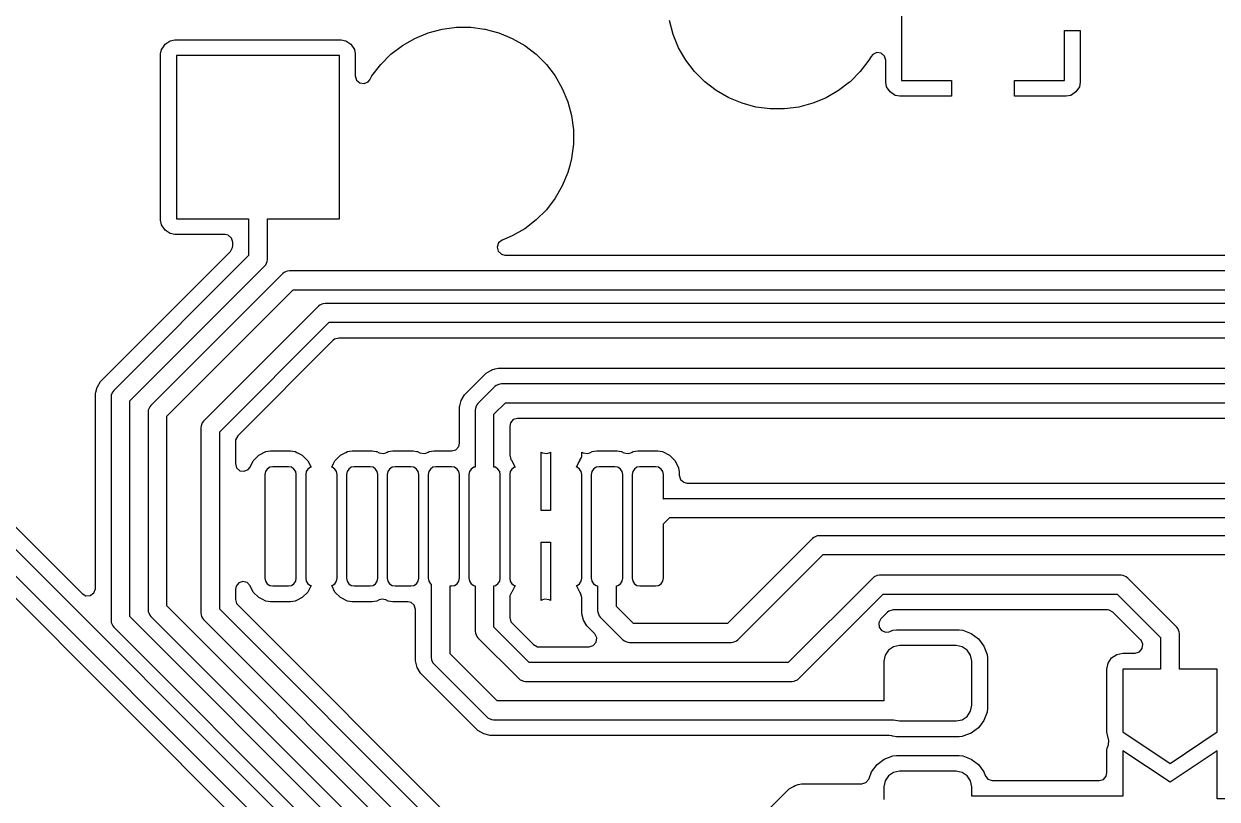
# Model space of a CAD drawing. Extents: x -256.6 to -159.5, y -136.5 to -69.4.
# Drawn here: x -218.55 to -199.54, y -94.5 to -82.15 of the extents above; entities that cross this region are included whole.
import ezdxf

# ---------------------------------------------------------------- set-up
doc = ezdxf.new("R2010")
doc.units = 0
doc.layers.add('BLACK', color=7, linetype='CONTINUOUS')

msp = doc.modelspace()

# ---------------------------------------------------------------- linework, layer by layer
at = {"layer": 'BLACK', "linetype": 'CONTINUOUS'}
for p, q in [((-204.57, -80.45), (-204.57, -83.05)), ((-208.206158, -82.313887), (-208.265548, -82.092238)), ((-212.320876, -82.37665), (-212.108887, -82.288842)), ((-212.108887, -82.288842), (-211.887238, -82.229452)), ((-211.887238, -82.229452), (-211.849215, -82.224446)), ((-211.849215, -82.224446), (-211.659741, -82.1995)), ((-211.659741, -82.1995), (-211.659734, -82.1995)), ((-211.659734, -82.1995), (-211.430266, -82.1995)), ((-211.430266, -82.1995), (-211.430258, -82.1995)), ((-211.430258, -82.1995), (-211.213715, -82.228009)), ((-211.213715, -82.228009), (-211.202762, -82.229452)), ((-211.202762, -82.229452), (-211.126075, -82.25)), ((-211.126075, -82.25), (-210.981112, -82.288842)), ((-210.981112, -82.288842), (-210.769123, -82.37665)), ((-201.97, -83.05), (-201.97, -82.25)), ((-201.97, -82.25), (-201.72, -82.25)), ((-201.72, -82.25), (-201.72, -83.074628)), ((-216.338337, -82.525876), (-216.300601, -82.469399)), ((-216.300601, -82.469399), (-216.21774, -82.414034)), ((-216.21774, -82.414034), (-216.217739, -82.414033)), ((-216.217739, -82.414033), (-216.217735, -82.414032)), ((-216.217735, -82.414032), (-216.144677, -82.3995)), ((-216.144677, -82.3995), (-216.144674, -82.3995)), ((-216.144674, -82.3995), (-213.495326, -82.3995)), ((-213.495326, -82.3995), (-213.495323, -82.3995)), ((-213.495323, -82.3995), (-213.422264, -82.414032)), ((-213.422264, -82.414032), (-213.42226, -82.414033)), ((-213.42226, -82.414033), (-213.339399, -82.469399)), ((-213.339399, -82.469399), (-213.284033, -82.55226)), ((-212.701661, -82.631081), (-212.519617, -82.491392)), ((-212.519617, -82.491392), (-212.32089, -82.376657)), ((-212.32089, -82.376657), (-212.320876, -82.37665)), ((-210.769123, -82.37665), (-210.769109, -82.376657)), ((-210.769109, -82.376657), (-210.570382, -82.491392)), ((-210.570382, -82.491392), (-210.388338, -82.631081)), ((-208.118344, -82.525888), (-208.206158, -82.313887)), ((-216.3705, -82.625323), (-216.370499, -82.625321)), ((-216.3705, -82.625326), (-216.3705, -82.625323)), ((-216.3705, -85.274674), (-216.3705, -82.625326)), ((-216.370499, -82.625321), (-216.355967, -82.552264)), ((-216.355967, -82.552264), (-216.355966, -82.55226)), ((-216.355966, -82.55226), (-216.338337, -82.525876)), ((-213.52, -82.65), (-216.12, -82.65)), ((-216.12, -82.65), (-216.12, -85.25)), ((-213.52, -85.25), (-213.52, -82.65)), ((-213.284033, -82.55226), (-213.284032, -82.552264)), ((-213.284032, -82.552264), (-213.2695, -82.625321)), ((-213.2695, -82.625321), (-213.2695, -82.973148)), ((-212.863911, -82.79333), (-212.70167, -82.631089)), ((-212.70167, -82.631089), (-212.701661, -82.631081)), ((-210.388338, -82.631081), (-210.226081, -82.793338)), ((-208.003611, -82.724612), (-208.118344, -82.525888)), ((-205.051387, -82.663986), (-205.08639, -82.724614)), ((-205.025203, -82.632272), (-205.051387, -82.663986)), ((-204.961647, -82.603247), (-205.025203, -82.632272)), ((-204.892489, -82.613191), (-204.961647, -82.603247)), ((-204.839685, -82.658946), (-204.892489, -82.613191)), ((-204.82, -82.725985), (-204.839685, -82.658946)), ((-213.003607, -82.975382), (-212.863918, -82.793338)), ((-212.863918, -82.793338), (-212.863911, -82.79333)), ((-210.226081, -82.793338), (-210.086392, -82.975382)), ((-207.863919, -82.906661), (-208.003611, -82.724612)), ((-205.08639, -82.724614), (-205.226081, -82.906661)), ((-204.82, -83.074626), (-204.82, -82.725985)), ((-225.934084, -82.909522), (-217.622181, -91.221426)), ((-213.2695, -82.973148), (-213.249815, -83.040187)), ((-213.249815, -83.040187), (-213.197011, -83.085942)), ((-213.127853, -83.095886), (-213.064297, -83.066861)), ((-213.064297, -83.066861), (-213.038113, -83.035148)), ((-213.038113, -83.035148), (-213.003611, -82.975388)), ((-213.003611, -82.975388), (-213.003608, -82.975385)), ((-213.003608, -82.975385), (-213.003607, -82.975382)), ((-210.086392, -82.975382), (-209.971657, -83.174109)), ((-207.863914, -82.906665), (-207.863919, -82.906661)), ((-207.863911, -82.90667), (-207.863914, -82.906665)), ((-207.70167, -83.068911), (-207.863911, -82.90667)), ((-207.701665, -83.068914), (-207.70167, -83.068911)), ((-207.701661, -83.068919), (-207.701665, -83.068914)), ((-207.519612, -83.208611), (-207.701661, -83.068919)), ((-205.388339, -83.068919), (-205.395779, -83.074628)), ((-205.388338, -83.068918), (-205.388339, -83.068919)), ((-205.38833, -83.068911), (-205.388338, -83.068918)), ((-205.226089, -82.90667), (-205.38833, -83.068911)), ((-205.226081, -82.906661), (-205.226089, -82.90667)), ((-204.57, -83.05), (-203.77, -83.05)), ((-203.77, -83.05), (-203.77, -83.3)), ((-202.77, -83.3), (-202.77, -83.05)), ((-202.77, -83.05), (-201.97, -83.05)), ((-213.703934, -95.493934), (-226.073934, -83.123934)), ((-213.197011, -83.085942), (-213.127853, -83.095886)), ((-209.971657, -83.174109), (-209.97165, -83.174123)), ((-209.97165, -83.174123), (-209.883842, -83.386112)), ((-207.320888, -83.323344), (-207.519612, -83.208611)), ((-205.570388, -83.208611), (-205.769112, -83.323344)), ((-205.570385, -83.208608), (-205.570388, -83.208611)), ((-205.570382, -83.208607), (-205.570385, -83.208608)), ((-205.395779, -83.074628), (-205.570382, -83.208607)), ((-204.819999, -83.074628), (-204.82, -83.074626)), ((-204.805496, -83.14754), (-204.819999, -83.074628)), ((-204.805494, -83.147544), (-204.805496, -83.14754)), ((-204.750239, -83.230239), (-204.805494, -83.147544)), ((-204.667544, -83.285494), (-204.750239, -83.230239)), ((-201.78976, -83.230239), (-201.872455, -83.285494)), ((-201.734505, -83.147544), (-201.78976, -83.230239)), ((-201.734503, -83.14754), (-201.734505, -83.147544)), ((-201.72, -83.074628), (-201.734503, -83.14754)), ((-226.242132, -83.38), (-213.96, -95.662132)), ((-209.883842, -83.386112), (-209.824453, -83.607759)), ((-207.108887, -83.411158), (-207.320888, -83.323344)), ((-206.887238, -83.470548), (-207.108887, -83.411158)), ((-205.981113, -83.411158), (-206.202762, -83.470548)), ((-205.86048, -83.36119), (-205.981113, -83.411158)), ((-205.769123, -83.323349), (-205.86048, -83.36119)), ((-205.769117, -83.323346), (-205.769123, -83.323349)), ((-205.769112, -83.323344), (-205.769117, -83.323346)), ((-204.66754, -83.285496), (-204.667544, -83.285494)), ((-204.594628, -83.299999), (-204.66754, -83.285496)), ((-204.594626, -83.3), (-204.594628, -83.299999)), ((-203.77, -83.3), (-204.594626, -83.3)), ((-201.945374, -83.3), (-202.77, -83.3)), ((-201.945371, -83.299999), (-201.945374, -83.3)), ((-201.872459, -83.285496), (-201.945371, -83.299999)), ((-201.872455, -83.285494), (-201.872459, -83.285496)), ((-209.824453, -83.607759), (-209.824451, -83.60777)), ((-209.824451, -83.60777), (-209.7945, -83.835258)), ((-206.659734, -83.5005), (-206.887238, -83.470548)), ((-206.659727, -83.5005), (-206.659734, -83.5005)), ((-206.430273, -83.5005), (-206.659727, -83.5005)), ((-206.430266, -83.5005), (-206.430273, -83.5005)), ((-206.202762, -83.470548), (-206.430266, -83.5005)), ((-209.7945, -83.835258), (-209.7945, -84.064741)), ((-209.813505, -84.209087), (-209.824452, -84.292238)), ((-209.7945, -84.064741), (-209.813505, -84.209087)), ((-209.853936, -84.402274), (-209.883842, -84.513887)), ((-209.824452, -84.292238), (-209.853936, -84.402274)), ((-209.883842, -84.513887), (-209.97165, -84.725876)), ((-209.971657, -84.72589), (-210.086392, -84.924617)), ((-209.97165, -84.725876), (-209.971657, -84.72589)), ((-210.086392, -84.924617), (-210.226081, -85.106661)), ((-210.226089, -85.10667), (-210.38833, -85.268911)), ((-210.226081, -85.106661), (-210.226089, -85.10667)), ((-216.355966, -85.34774), (-216.3705, -85.274674)), ((-216.300601, -85.430601), (-216.355966, -85.34774)), ((-216.12, -85.25), (-214.97, -85.25)), ((-214.97, -85.25), (-214.97, -85.837868)), ((-214.67, -85.9), (-214.67, -85.25)), ((-214.67, -85.25), (-213.52, -85.25)), ((-210.388338, -85.268918), (-210.570382, -85.408607)), ((-210.38833, -85.268911), (-210.388338, -85.268918)), ((-216.21774, -85.485966), (-216.300601, -85.430601)), ((-216.144677, -85.500499), (-216.21774, -85.485966)), ((-216.144676, -85.5005), (-216.144677, -85.500499)), ((-215.3445, -85.5005), (-216.144676, -85.5005)), ((-215.292989, -85.511706), (-215.3445, -85.5005)), ((-215.240185, -85.557461), (-215.292989, -85.511706)), ((-210.769112, -85.523344), (-210.932301, -85.590939)), ((-210.570388, -85.408611), (-210.769112, -85.523344)), ((-210.570385, -85.408608), (-210.570388, -85.408611)), ((-210.570382, -85.408607), (-210.570385, -85.408608)), ((-215.256819, -85.770426), (-215.223334, -85.709103)), ((-215.2205, -85.6245), (-215.240185, -85.557461)), ((-215.223334, -85.709103), (-215.2205, -85.682745)), ((-215.2205, -85.682745), (-215.2205, -85.6245)), ((-210.986704, -85.63478), (-211.008769, -85.701074)), ((-211.008769, -85.701074), (-210.99149, -85.768773)), ((-210.932301, -85.590939), (-210.986704, -85.63478)), ((-217.25591, -87.769518), (-215.256819, -85.770426)), ((-214.97, -85.837868), (-217.116066, -87.983934)), ((-214.672882, -85.929263), (-214.67, -85.9)), ((-210.99149, -85.768773), (-210.940353, -85.816384)), ((-210.940353, -85.816384), (-210.884848, -85.8295)), ((-210.884848, -85.8295), (-196.642255, -85.8295)), ((-216.86, -88.152132), (-214.713934, -86.006066)), ((-214.713934, -86.006066), (-214.695279, -85.983335)), ((-214.695279, -85.983335), (-214.672882, -85.929263)), ((-214.403335, -86.105279), (-214.426066, -86.123934)), ((-214.371661, -86.092159), (-214.403335, -86.105279)), ((-214.349264, -86.082882), (-214.371661, -86.092159)), ((-214.32, -86.08), (-214.349264, -86.082882)), ((-196.487132, -86.08), (-214.32, -86.08)), ((-214.426066, -86.123934), (-216.526066, -88.223934)), ((-216.27, -88.392132), (-214.257868, -86.38)), ((-214.257868, -86.38), (-196.425, -86.38)), ((-213.856066, -86.643934), (-215.686066, -88.473934)), ((-213.833335, -86.625279), (-213.856066, -86.643934)), ((-213.801661, -86.612159), (-213.833335, -86.625279)), ((-213.779264, -86.602882), (-213.801661, -86.612159)), ((-213.75, -86.6), (-213.779264, -86.602882)), ((-178.565, -86.6), (-213.75, -86.6)), ((-215.43, -88.642132), (-213.687868, -86.9)), ((-213.687868, -86.9), (-178.627132, -86.9)), ((-213.620426, -87.186819), (-215.143181, -88.709574)), ((-213.599784, -87.170185), (-213.620426, -87.186819)), ((-213.532745, -87.1505), (-213.599784, -87.170185)), ((-178.782255, -87.1505), (-213.532745, -87.1505)), ((-211.043657, -87.643146), (-210.992727, -87.6295)), ((-210.992727, -87.6295), (-189.862727, -87.6295)), ((-217.33048, -87.844087), (-217.255913, -87.76952)), ((-217.255913, -87.76952), (-217.25591, -87.769518)), ((-211.455911, -87.979518), (-211.185913, -87.70952)), ((-211.185913, -87.70952), (-211.108299, -87.664709)), ((-211.108299, -87.664709), (-211.094589, -87.656793)), ((-211.094589, -87.656793), (-211.043657, -87.643146)), ((-217.404399, -88.014503), (-217.383207, -87.935413)), ((-217.383207, -87.935413), (-217.383206, -87.935412)), ((-217.383206, -87.93541), (-217.382571, -87.934311)), ((-217.383206, -87.935412), (-217.383206, -87.93541)), ((-217.382571, -87.934311), (-217.382569, -87.934309)), ((-217.382569, -87.934309), (-217.37823, -87.926793)), ((-217.37823, -87.926793), (-217.33048, -87.844087)), ((-217.134721, -88.006665), (-217.137968, -88.014505)), ((-217.116066, -87.983934), (-217.134721, -88.006665)), ((-211.53048, -88.054087), (-211.455913, -87.97952)), ((-211.455913, -87.97952), (-211.455911, -87.979518)), ((-211.046066, -87.923934), (-211.316066, -88.193934)), ((-211.023335, -87.905279), (-211.046066, -87.923934)), ((-210.983652, -87.888842), (-211.023335, -87.905279)), ((-210.969264, -87.882882), (-210.983652, -87.888842)), ((-210.94, -87.88), (-210.969264, -87.882882)), ((-189.81, -87.88), (-210.94, -87.88)), ((-217.410501, -88.037274), (-217.404399, -88.014503)), ((-217.410501, -88.152716), (-217.410501, -88.037274)), ((-217.4105, -88.152729), (-217.410501, -88.152716)), ((-217.4105, -91.133745), (-217.4105, -88.152729)), ((-217.157118, -88.060736), (-217.16, -88.09)), ((-217.16, -88.09), (-217.16, -91.65)), ((-217.137968, -88.014505), (-217.157118, -88.060736)), ((-216.86, -91.587868), (-216.86, -88.152132)), ((-211.606162, -88.231081), (-211.583207, -88.145413)), ((-211.583207, -88.145413), (-211.547015, -88.082727)), ((-211.547015, -88.082727), (-211.53048, -88.054087)), ((-211.316066, -88.193934), (-211.334721, -88.216665)), ((-211.06, -88.362132), (-210.877868, -88.18)), ((-210.877868, -88.18), (-189.872132, -88.18)), ((-216.567118, -88.300736), (-216.57, -88.33)), ((-216.57, -88.33), (-216.57, -91.48)), ((-216.553997, -88.269061), (-216.567118, -88.300736)), ((-216.544721, -88.246664), (-216.553997, -88.269061)), ((-216.526066, -88.223934), (-216.544721, -88.246664)), ((-216.27, -91.417868), (-216.27, -88.392132)), ((-211.610501, -88.247274), (-211.606162, -88.231081)), ((-211.610501, -88.362716), (-211.610501, -88.247274)), ((-211.6105, -88.362729), (-211.610501, -88.362716)), ((-211.6105, -88.8255), (-211.6105, -88.362729)), ((-211.357118, -88.270736), (-211.36, -88.3)), ((-211.36, -88.3), (-211.36, -89.204972)), ((-211.343193, -88.237118), (-211.357118, -88.270736)), ((-211.334721, -88.216665), (-211.343193, -88.237118)), ((-211.06, -89.204972), (-211.06, -88.362132)), ((-215.727118, -88.550736), (-215.73, -88.58)), ((-215.73, -88.58), (-215.73, -91.53)), ((-215.70734, -88.502989), (-215.727118, -88.550736)), ((-215.704721, -88.496665), (-215.70734, -88.502989)), ((-215.686066, -88.473934), (-215.704721, -88.496665)), ((-210.798294, -88.502989), (-210.8095, -88.5545)), ((-210.8095, -88.5545), (-210.8095, -89.0181)), ((-210.752539, -88.450185), (-210.798294, -88.502989)), ((-210.6855, -88.4305), (-210.752539, -88.450185)), ((-190.027254, -88.4305), (-210.6855, -88.4305)), ((-215.43, -91.467868), (-215.43, -88.642132)), ((-215.176666, -88.770897), (-215.1795, -88.797255)), ((-215.143181, -88.709574), (-215.176666, -88.770897)), ((-215.1795, -88.797255), (-215.1795, -89.150118)), ((-214.80621, -89.015172), (-214.693628, -88.960135)), ((-214.693628, -88.960135), (-214.693626, -88.960134)), ((-214.693626, -88.960134), (-214.693625, -88.960134)), ((-214.693625, -88.960134), (-214.620636, -88.9495)), ((-214.620636, -88.9495), (-214.299364, -88.9495)), ((-214.299364, -88.9495), (-214.226375, -88.960134)), ((-214.226375, -88.960134), (-214.226373, -88.960134)), ((-214.226373, -88.960134), (-214.226372, -88.960135)), ((-214.226372, -88.960135), (-214.19975, -88.973148)), ((-213.420246, -88.973147), (-213.39363, -88.960136)), ((-213.39363, -88.960136), (-213.393625, -88.960134)), ((-213.393625, -88.960134), (-213.320636, -88.9495)), ((-213.320636, -88.9495), (-212.999364, -88.9495)), ((-212.999364, -88.9495), (-212.936802, -88.958614)), ((-212.936802, -88.958614), (-212.926374, -88.960134)), ((-212.926374, -88.960134), (-212.889458, -88.978181)), ((-212.761135, -88.968694), (-212.743625, -88.960134)), ((-212.743625, -88.960134), (-212.670636, -88.9495)), ((-212.670636, -88.9495), (-212.349364, -88.9495)), ((-212.349364, -88.9495), (-212.286802, -88.958614)), ((-212.286802, -88.958614), (-212.276374, -88.960134)), ((-212.276374, -88.960134), (-212.239458, -88.978181)), ((-212.111135, -88.968694), (-212.093625, -88.960134)), ((-212.093625, -88.960134), (-212.020636, -88.9495)), ((-212.020636, -88.9495), (-211.7345, -88.9495)), ((-211.7345, -88.9495), (-211.667461, -88.929815)), ((-211.667461, -88.929815), (-211.621706, -88.877011)), ((-211.621706, -88.877011), (-211.6105, -88.8255)), ((-209.53111, -88.978458), (-209.49363, -88.960136)), ((-209.49363, -88.960136), (-209.493625, -88.960134)), ((-209.493625, -88.960134), (-209.420636, -88.9495)), ((-209.420636, -88.9495), (-209.099364, -88.9495)), ((-209.099364, -88.9495), (-209.036802, -88.958614)), ((-209.036802, -88.958614), (-209.026374, -88.960134)), ((-209.026374, -88.960134), (-208.989458, -88.978181)), ((-208.861135, -88.968694), (-208.843625, -88.960134)), ((-208.843625, -88.960134), (-208.770636, -88.9495)), ((-208.770636, -88.9495), (-208.449364, -88.9495)), ((-208.449364, -88.9495), (-208.376375, -88.960134)), ((-208.376375, -88.960134), (-208.376373, -88.960134)), ((-208.376373, -88.960134), (-208.376371, -88.960135)), ((-208.376371, -88.960135), (-208.263789, -89.015172)), ((-215.1795, -89.150118), (-215.159815, -89.217157)), ((-214.9441, -89.204579), (-214.894825, -89.103787)), ((-214.894825, -89.103787), (-214.80621, -89.015172)), ((-214.19975, -88.973148), (-214.199741, -88.973154)), ((-214.199741, -88.973154), (-214.113789, -89.015174)), ((-214.113789, -89.015174), (-214.025174, -89.103789)), ((-214.025174, -89.103789), (-214.023772, -89.106656)), ((-214.023772, -89.106656), (-214.023769, -89.106659)), ((-214.023769, -89.106659), (-213.974315, -89.20782)), ((-213.645683, -89.20782), (-213.617475, -89.150118)), ((-213.617475, -89.150118), (-213.59623, -89.106659)), ((-213.59623, -89.106659), (-213.596228, -89.106657)), ((-213.596228, -89.106657), (-213.594826, -89.103789)), ((-213.594826, -89.103789), (-213.506211, -89.015174)), ((-213.506211, -89.015174), (-213.42025, -88.97315)), ((-213.42025, -88.97315), (-213.420246, -88.973147)), ((-212.889458, -88.978181), (-212.820584, -88.989938)), ((-212.820584, -88.989938), (-212.780542, -88.978181)), ((-212.780542, -88.978181), (-212.761135, -88.968694)), ((-212.239458, -88.978181), (-212.170584, -88.989938)), ((-212.170584, -88.989938), (-212.130542, -88.978181)), ((-212.130542, -88.978181), (-212.111135, -88.968694)), ((-210.8095, -89.0181), (-210.789815, -89.085139)), ((-210.789815, -89.085139), (-210.778182, -89.099574)), ((-210.778182, -89.099574), (-210.775172, -89.103789)), ((-210.775172, -89.103789), (-210.724315, -89.20782)), ((-210.31, -89.9), (-210.31, -88.968694)), ((-210.31, -88.968694), (-210.289461, -88.978736)), ((-210.289461, -88.978736), (-210.220588, -88.990496)), ((-210.220588, -88.990496), (-210.180539, -88.978736)), ((-210.180539, -88.978736), (-210.16, -88.968694)), ((-210.16, -88.968694), (-210.16, -89.9)), ((-209.745683, -89.20782), (-209.717475, -89.150118)), ((-209.717475, -89.150118), (-209.694827, -89.103789)), ((-209.694827, -89.103789), (-209.688855, -89.095425)), ((-209.690353, -89.094355), (-209.681615, -89.078353)), ((-209.688855, -89.095425), (-209.690353, -89.094355)), ((-209.681615, -89.078353), (-209.665023, -89.052535)), ((-209.665023, -89.052535), (-209.664131, -89.046334)), ((-209.664131, -89.046334), (-209.662834, -89.043958)), ((-209.662834, -89.043958), (-209.66, -89.0176)), ((-209.66, -89.0176), (-209.66, -88.968694)), ((-209.66, -88.968694), (-209.640028, -88.978458)), ((-209.640028, -88.978458), (-209.571155, -88.990216)), ((-209.571155, -88.990216), (-209.53111, -88.978458)), ((-208.989458, -88.978181), (-208.920584, -88.989938)), ((-208.920584, -88.989938), (-208.880542, -88.978181)), ((-208.880542, -88.978181), (-208.861135, -88.968694)), ((-208.263789, -89.015172), (-208.175172, -89.103789)), ((-208.175172, -89.103789), (-208.120135, -89.216371)), ((-215.159815, -89.217157), (-215.107011, -89.262912)), ((-215.107011, -89.262912), (-215.037853, -89.272856)), ((-215.037853, -89.272856), (-214.974297, -89.243831)), ((-214.974297, -89.243831), (-214.9441, -89.204579)), ((-214.700485, -89.277165), (-214.71, -89.325)), ((-214.71, -89.325), (-214.71, -90.975)), ((-214.673388, -89.236612), (-214.700485, -89.277165)), ((-214.632835, -89.209515), (-214.673388, -89.236612)), ((-214.585, -89.2), (-214.632835, -89.209515)), ((-214.335, -89.2), (-214.585, -89.2)), ((-214.287165, -89.209515), (-214.335, -89.2)), ((-214.246612, -89.236612), (-214.287165, -89.209515)), ((-214.219515, -89.277165), (-214.246612, -89.236612)), ((-214.21, -89.325), (-214.219515, -89.277165)), ((-214.21, -90.975), (-214.21, -89.325)), ((-214.050485, -89.277165), (-214.06, -89.325)), ((-214.06, -89.325), (-214.06, -90.975)), ((-214.023388, -89.236612), (-214.050485, -89.277165)), ((-213.982835, -89.209515), (-214.023388, -89.236612)), ((-213.974315, -89.20782), (-213.982835, -89.209515)), ((-213.637165, -89.209515), (-213.645683, -89.20782)), ((-213.596612, -89.236612), (-213.637165, -89.209515)), ((-213.569515, -89.277165), (-213.596612, -89.236612)), ((-213.56, -89.325), (-213.569515, -89.277165)), ((-213.56, -90.975), (-213.56, -89.325)), ((-213.400485, -89.277165), (-213.41, -89.325)), ((-213.41, -89.325), (-213.41, -90.975)), ((-213.373388, -89.236612), (-213.400485, -89.277165)), ((-213.332835, -89.209515), (-213.373388, -89.236612)), ((-213.285, -89.2), (-213.332835, -89.209515)), ((-213.035, -89.2), (-213.285, -89.2)), ((-212.987165, -89.209515), (-213.035, -89.2)), ((-212.946612, -89.236612), (-212.987165, -89.209515)), ((-212.919515, -89.277165), (-212.946612, -89.236612)), ((-212.91, -89.325), (-212.919515, -89.277165)), ((-212.91, -90.975), (-212.91, -89.325)), ((-212.750485, -89.277165), (-212.76, -89.325)), ((-212.76, -89.325), (-212.76, -90.975)), ((-212.723388, -89.236612), (-212.750485, -89.277165)), ((-212.682835, -89.209515), (-212.723388, -89.236612)), ((-212.635, -89.2), (-212.682835, -89.209515)), ((-212.385, -89.2), (-212.635, -89.2)), ((-212.337165, -89.209515), (-212.385, -89.2)), ((-212.296612, -89.236612), (-212.337165, -89.209515)), ((-212.269515, -89.277165), (-212.296612, -89.236612)), ((-212.26, -89.325), (-212.269515, -89.277165)), ((-212.26, -90.975), (-212.26, -89.325)), ((-212.100485, -89.277165), (-212.11, -89.325)), ((-212.11, -89.325), (-212.11, -90.975)), ((-212.073388, -89.236612), (-212.100485, -89.277165)), ((-212.032835, -89.209515), (-212.073388, -89.236612)), ((-211.985, -89.2), (-212.032835, -89.209515)), ((-211.735, -89.2), (-211.985, -89.2)), ((-211.687165, -89.209515), (-211.735, -89.2)), ((-211.646612, -89.236612), (-211.687165, -89.209515)), ((-211.619515, -89.277165), (-211.646612, -89.236612)), ((-211.61, -89.325), (-211.619515, -89.277165)), ((-211.61, -90.975), (-211.61, -89.325)), ((-211.450485, -89.277165), (-211.46, -89.325)), ((-211.46, -89.325), (-211.46, -90.975)), ((-211.423388, -89.236612), (-211.450485, -89.277165)), ((-211.382835, -89.209515), (-211.423388, -89.236612)), ((-211.36, -89.204972), (-211.382835, -89.209515)), ((-211.037165, -89.209515), (-211.06, -89.204972)), ((-210.996612, -89.236612), (-211.037165, -89.209515)), ((-210.969515, -89.277165), (-210.996612, -89.236612)), ((-210.96, -89.325), (-210.969515, -89.277165)), ((-210.96, -90.975), (-210.96, -89.325)), ((-210.800485, -89.277165), (-210.81, -89.325)), ((-210.81, -89.325), (-210.81, -90.975)), ((-210.773388, -89.236612), (-210.800485, -89.277165)), ((-210.732835, -89.209515), (-210.773388, -89.236612)), ((-210.724315, -89.20782), (-210.732835, -89.209515)), ((-209.737165, -89.209515), (-209.745683, -89.20782)), ((-209.696612, -89.236612), (-209.737165, -89.209515)), ((-209.669515, -89.277165), (-209.696612, -89.236612)), ((-209.66, -89.325), (-209.669515, -89.277165)), ((-209.66, -90.975), (-209.66, -89.325)), ((-209.500485, -89.277165), (-209.51, -89.325)), ((-209.51, -89.325), (-209.51, -90.975)), ((-209.473388, -89.236612), (-209.500485, -89.277165)), ((-209.432835, -89.209515), (-209.473388, -89.236612)), ((-209.385, -89.2), (-209.432835, -89.209515)), ((-209.135, -89.2), (-209.385, -89.2)), ((-209.087165, -89.209515), (-209.135, -89.2)), ((-209.046612, -89.236612), (-209.087165, -89.209515)), ((-209.019515, -89.277165), (-209.046612, -89.236612)), ((-209.01, -89.325), (-209.019515, -89.277165)), ((-209.01, -90.975), (-209.01, -89.325)), ((-208.850485, -89.277165), (-208.86, -89.325)), ((-208.86, -89.325), (-208.86, -90.975)), ((-208.823388, -89.236612), (-208.850485, -89.277165)), ((-208.782835, -89.209515), (-208.823388, -89.236612)), ((-208.735, -89.2), (-208.782835, -89.209515)), ((-208.485, -89.2), (-208.735, -89.2)), ((-208.437165, -89.209515), (-208.485, -89.2)), ((-208.396612, -89.236612), (-208.437165, -89.209515)), ((-208.369515, -89.277165), (-208.396612, -89.236612)), ((-208.36, -89.325), (-208.369515, -89.277165)), ((-208.36, -89.717329), (-208.36, -89.325)), ((-208.120135, -89.216371), (-208.120134, -89.216373)), ((-208.120134, -89.216373), (-208.120134, -89.216375)), ((-208.120134, -89.216375), (-208.1095, -89.289364)), ((-208.1095, -89.289364), (-208.1095, -89.289369)), ((-208.1095, -89.289369), (-208.1095, -89.3355)), ((-208.1095, -89.3355), (-208.089815, -89.402539)), ((-208.089815, -89.402539), (-208.037011, -89.448294)), ((-208.037011, -89.448294), (-207.9855, -89.4595)), ((-207.9855, -89.4595), (-194.137273, -89.4595)), ((-208.349264, -89.712882), (-208.36, -89.717329)), ((-208.32, -89.71), (-208.349264, -89.712882)), ((-194.19, -89.71), (-208.32, -89.71)), ((-210.16, -89.9), (-210.31, -89.9)), ((-208.36, -90.112132), (-208.257868, -90.01)), ((-208.257868, -90.01), (-194.252132, -90.01)), ((-208.36, -90.975), (-208.36, -90.112132)), ((-210.31, -91.331302), (-210.31, -90.4)), ((-210.31, -90.4), (-210.16, -90.4)), ((-210.16, -90.4), (-210.16, -91.331302)), ((-205.986066, -90.343934), (-207.342132, -91.7)), ((-205.963335, -90.325279), (-205.986066, -90.343934)), ((-205.931661, -90.312159), (-205.963335, -90.325279)), ((-205.909264, -90.302882), (-205.931661, -90.312159)), ((-205.88, -90.3), (-205.909264, -90.302882)), ((-197.5, -90.3), (-205.88, -90.3)), ((-207.173934, -91.956066), (-205.817868, -90.6)), ((-205.817868, -90.6), (-197.562132, -90.6)), ((-214.246819, -95.729573), (-219.101764, -90.874628)), ((-215.12526, -91.047365), (-215.16961, -91.101354)), ((-215.058761, -91.025924), (-215.12526, -91.047365)), ((-214.991227, -91.043838), (-215.058761, -91.025924)), ((-214.9441, -91.095421), (-214.991227, -91.043838)), ((-214.71, -90.975), (-214.700485, -91.022835)), ((-214.700485, -91.022835), (-214.673388, -91.063388)), ((-214.246612, -91.063388), (-214.219515, -91.022835)), ((-214.219515, -91.022835), (-214.21, -90.975)), ((-214.06, -90.975), (-214.050485, -91.022835)), ((-214.050485, -91.022835), (-214.023388, -91.063388)), ((-213.596612, -91.063388), (-213.569515, -91.022835)), ((-213.569515, -91.022835), (-213.56, -90.975)), ((-213.41, -90.975), (-213.400485, -91.022835)), ((-213.400485, -91.022835), (-213.373388, -91.063388)), ((-212.946612, -91.063388), (-212.919515, -91.022835)), ((-212.919515, -91.022835), (-212.91, -90.975)), ((-212.76, -90.975), (-212.750485, -91.022835)), ((-212.750485, -91.022835), (-212.723388, -91.063388)), ((-212.296612, -91.063388), (-212.269515, -91.022835)), ((-212.269515, -91.022835), (-212.26, -90.975)), ((-212.11, -90.975), (-212.100485, -91.022835)), ((-212.100485, -91.022835), (-212.073388, -91.063388)), ((-211.646612, -91.063388), (-211.619515, -91.022835)), ((-211.619515, -91.022835), (-211.61, -90.975)), ((-211.46, -90.975), (-211.450485, -91.022835)), ((-211.450485, -91.022835), (-211.423388, -91.063388)), ((-210.996612, -91.063388), (-210.969515, -91.022835)), ((-210.969515, -91.022835), (-210.96, -90.975)), ((-210.81, -90.975), (-210.800485, -91.022835)), ((-210.800485, -91.022835), (-210.773388, -91.063388)), ((-209.696612, -91.063388), (-209.669515, -91.022835)), ((-209.669515, -91.022835), (-209.66, -90.975)), ((-209.51, -90.975), (-209.500485, -91.022835)), ((-209.500485, -91.022835), (-209.473388, -91.063388)), ((-209.046612, -91.063388), (-209.019515, -91.022835)), ((-209.019515, -91.022835), (-209.01, -90.975)), ((-208.86, -90.975), (-208.850485, -91.022835)), ((-208.850485, -91.022835), (-208.823388, -91.063388)), ((-208.396612, -91.063388), (-208.369515, -91.022835)), ((-208.369515, -91.022835), (-208.36, -90.975)), ((-205.026066, -90.973934), (-206.372132, -92.32)), ((-205.003335, -90.955279), (-205.026066, -90.973934)), ((-204.954536, -90.935066), (-205.003335, -90.955279)), ((-204.949264, -90.932882), (-204.954536, -90.935066)), ((-204.92, -90.93), (-204.949264, -90.932882)), ((-201.07, -90.93), (-204.92, -90.93)), ((-201.040736, -90.932882), (-201.07, -90.93)), ((-201.035464, -90.935066), (-201.040736, -90.932882)), ((-200.986665, -90.955279), (-201.035464, -90.935066)), ((-200.963934, -90.973934), (-200.986665, -90.955279)), ((-200.183934, -91.753934), (-200.963934, -90.973934)), ((-217.622181, -91.221426), (-217.560858, -91.254911)), ((-217.491166, -91.249927), (-217.435233, -91.208055)), ((-217.435233, -91.208055), (-217.410816, -91.142591)), ((-217.410816, -91.142591), (-217.4105, -91.133745)), ((-215.16961, -91.101354), (-215.1795, -91.149881)), ((-215.1795, -91.149881), (-215.1795, -91.312745)), ((-214.894827, -91.19621), (-214.9441, -91.095421)), ((-214.80621, -91.284827), (-214.894827, -91.19621)), ((-214.673388, -91.063388), (-214.632835, -91.090485)), ((-214.632835, -91.090485), (-214.585, -91.1)), ((-214.585, -91.1), (-214.335, -91.1)), ((-214.335, -91.1), (-214.287165, -91.090485)), ((-214.287165, -91.090485), (-214.246612, -91.063388)), ((-214.025174, -91.196211), (-214.113789, -91.284826)), ((-214.020236, -91.186112), (-214.025174, -91.196211)), ((-214.023388, -91.063388), (-213.982835, -91.090485)), ((-213.974315, -91.092179), (-214.020236, -91.186112)), ((-213.982835, -91.090485), (-213.974315, -91.092179)), ((-213.645683, -91.092179), (-213.637165, -91.090485)), ((-213.594826, -91.196211), (-213.645683, -91.092179)), ((-213.637165, -91.090485), (-213.596612, -91.063388)), ((-213.506211, -91.284826), (-213.594826, -91.196211)), ((-213.373388, -91.063388), (-213.332835, -91.090485)), ((-213.332835, -91.090485), (-213.285, -91.1)), ((-213.285, -91.1), (-213.035, -91.1)), ((-213.035, -91.1), (-212.987165, -91.090485)), ((-212.987165, -91.090485), (-212.946612, -91.063388)), ((-212.723388, -91.063388), (-212.682835, -91.090485)), ((-212.682835, -91.090485), (-212.635, -91.1)), ((-212.635, -91.1), (-212.385, -91.1)), ((-212.385, -91.1), (-212.337165, -91.090485)), ((-212.337165, -91.090485), (-212.296612, -91.063388)), ((-212.073388, -91.063388), (-212.059, -91.073001)), ((-212.059, -91.073001), (-212.059, -92.241)), ((-211.759, -92.178868), (-211.759, -91.1)), ((-211.759, -91.1), (-211.735, -91.1)), ((-211.735, -91.1), (-211.687165, -91.090485)), ((-211.687165, -91.090485), (-211.646612, -91.063388)), ((-211.423388, -91.063388), (-211.382835, -91.090485)), ((-211.382835, -91.090485), (-211.36, -91.095027)), ((-211.36, -91.095027), (-211.36, -91.82)), ((-211.06, -91.095027), (-211.037165, -91.090485)), ((-211.06, -91.757868), (-211.06, -91.095027)), ((-211.037165, -91.090485), (-210.996612, -91.063388)), ((-210.779482, -91.205761), (-210.806664, -91.255529)), ((-210.775172, -91.19621), (-210.781145, -91.204575)), ((-210.781145, -91.204575), (-210.779482, -91.205761)), ((-210.724315, -91.092179), (-210.775172, -91.19621)), ((-210.773388, -91.063388), (-210.732835, -91.090485)), ((-210.732835, -91.090485), (-210.724315, -91.092179)), ((-209.745683, -91.092179), (-209.737165, -91.090485)), ((-209.730446, -91.123349), (-209.745683, -91.092179)), ((-209.737165, -91.090485), (-209.696612, -91.063388)), ((-209.694827, -91.19621), (-209.730446, -91.123349)), ((-209.691819, -91.200422), (-209.694827, -91.19621)), ((-209.680185, -91.21486), (-209.691819, -91.200422)), ((-209.6605, -91.281899), (-209.680185, -91.21486)), ((-209.473388, -91.063388), (-209.432835, -91.090485)), ((-209.432835, -91.090485), (-209.41, -91.095027)), ((-209.41, -91.095027), (-209.41, -91.49)), ((-209.11, -91.095027), (-209.087165, -91.090485)), ((-209.11, -91.427868), (-209.11, -91.095027)), ((-209.087165, -91.090485), (-209.046612, -91.063388)), ((-208.823388, -91.063388), (-208.782835, -91.090485)), ((-208.782835, -91.090485), (-208.735, -91.1)), ((-208.735, -91.1), (-208.485, -91.1)), ((-208.485, -91.1), (-208.437165, -91.090485)), ((-208.437165, -91.090485), (-208.396612, -91.063388)), ((-206.203934, -92.576066), (-204.857868, -91.23)), ((-204.857868, -91.23), (-201.132132, -91.23)), ((-201.132132, -91.23), (-200.44, -91.922132)), ((-217.560858, -91.254911), (-217.491166, -91.249927)), ((-212.403934, -95.283934), (-216.27, -91.417868)), ((-215.1795, -91.312745), (-215.159815, -91.379784)), ((-215.159815, -91.379784), (-215.143181, -91.400426)), ((-215.143181, -91.400426), (-211.539522, -95.004084)), ((-214.754596, -91.310059), (-214.80621, -91.284827)), ((-214.693625, -91.339866), (-214.754596, -91.310059)), ((-214.620636, -91.3505), (-214.693625, -91.339866)), ((-214.62063, -91.3505), (-214.620636, -91.3505)), ((-214.29937, -91.3505), (-214.62063, -91.3505)), ((-214.299364, -91.3505), (-214.29937, -91.3505)), ((-214.226375, -91.339866), (-214.299364, -91.3505)), ((-214.226373, -91.339865), (-214.226375, -91.339866)), ((-214.226372, -91.339865), (-214.226373, -91.339865)), ((-214.208857, -91.331302), (-214.226372, -91.339865)), ((-214.113789, -91.284826), (-214.208857, -91.331302)), ((-213.393625, -91.339866), (-213.506211, -91.284826)), ((-213.320636, -91.3505), (-213.393625, -91.339866)), ((-213.32063, -91.3505), (-213.320636, -91.3505)), ((-212.99937, -91.3505), (-213.32063, -91.3505)), ((-212.999364, -91.3505), (-212.99937, -91.3505)), ((-212.926375, -91.339866), (-212.999364, -91.3505)), ((-212.889459, -91.321819), (-212.926375, -91.339866)), ((-212.84941, -91.310059), (-212.889459, -91.321819)), ((-212.780538, -91.321819), (-212.84941, -91.310059)), ((-212.743625, -91.339866), (-212.780538, -91.321819)), ((-212.670636, -91.3505), (-212.743625, -91.339866)), ((-212.67063, -91.3505), (-212.670636, -91.3505)), ((-212.4335, -91.3505), (-212.67063, -91.3505)), ((-212.381989, -91.361706), (-212.4335, -91.3505)), ((-212.329185, -91.407461), (-212.381989, -91.361706)), ((-212.3095, -91.4745), (-212.329185, -91.407461)), ((-210.806664, -91.255529), (-210.8095, -91.281899)), ((-210.8095, -91.281899), (-210.8095, -91.602745)), ((-210.289462, -91.321262), (-210.31, -91.331302)), ((-210.249411, -91.309502), (-210.289462, -91.321262)), ((-210.180538, -91.321262), (-210.249411, -91.309502)), ((-210.16, -91.331302), (-210.180538, -91.321262)), ((-209.6605, -91.331302), (-209.6605, -91.281899)), ((-209.6605, -91.437273), (-209.6605, -91.331302)), ((-208.837868, -91.7), (-209.11, -91.427868)), ((-213.053934, -95.393934), (-216.86, -91.587868)), ((-216.57, -91.48), (-216.567118, -91.509264)), ((-216.567118, -91.509264), (-216.562976, -91.519263)), ((-216.562976, -91.519263), (-216.544721, -91.563335)), ((-216.544721, -91.563335), (-216.526066, -91.586066)), ((-216.526066, -91.586066), (-212.66, -95.452132)), ((-215.73, -91.53), (-215.727118, -91.559264)), ((-215.727118, -91.559264), (-215.717147, -91.583335)), ((-215.717147, -91.583335), (-215.704721, -91.613336)), ((-215.704721, -91.613336), (-215.686066, -91.636066)), ((-211.753934, -95.143934), (-215.43, -91.467868)), ((-212.3095, -92.188273), (-212.3095, -91.4745)), ((-210.8095, -91.602745), (-210.789815, -91.669784)), ((-209.6605, -91.542727), (-209.6605, -91.437273)), ((-209.633207, -91.644588), (-209.6605, -91.542727)), ((-209.41, -91.49), (-209.407118, -91.519263)), ((-209.407118, -91.519263), (-209.384721, -91.573335)), ((-209.384721, -91.573335), (-209.366066, -91.596066)), ((-209.366066, -91.596066), (-209.006066, -91.956066)), ((-204.897754, -91.624147), (-204.931239, -91.68547)), ((-204.790426, -91.516819), (-204.897754, -91.624147)), ((-204.769784, -91.500185), (-204.790426, -91.516819)), ((-204.702745, -91.4805), (-204.769784, -91.500185)), ((-201.287254, -91.4805), (-204.702745, -91.4805)), ((-201.260896, -91.483334), (-201.287254, -91.4805)), ((-201.199573, -91.516819), (-201.260896, -91.483334)), ((-200.758573, -91.957819), (-201.199573, -91.516819)), ((-217.16, -91.65), (-217.157118, -91.679263)), ((-217.157118, -91.679263), (-217.134721, -91.733336)), ((-217.134721, -91.733336), (-217.116066, -91.756066)), ((-217.116066, -91.756066), (-213.31, -95.562132)), ((-215.686066, -91.636066), (-212.01, -95.312132)), ((-210.497868, -92.32), (-211.06, -91.757868)), ((-210.789815, -91.669784), (-210.773181, -91.690426)), ((-210.773181, -91.690426), (-210.430426, -92.033181)), ((-209.58048, -91.735913), (-209.633207, -91.644588)), ((-209.516893, -91.7995), (-209.58048, -91.735913)), ((-209.458574, -91.857819), (-209.516893, -91.7995)), ((-207.342132, -91.7), (-208.837868, -91.7)), ((-204.931239, -91.68547), (-204.926255, -91.755162)), ((-204.926255, -91.755162), (-204.884383, -91.811095)), ((-204.884383, -91.811095), (-204.818919, -91.835512)), ((-204.76674, -91.82801), (-204.707482, -91.805908)), ((-204.707483, -91.805908), (-204.647883, -91.799501)), ((-204.707482, -91.805908), (-204.707483, -91.805908)), ((-204.647883, -91.799501), (-204.647881, -91.7995)), ((-204.647881, -91.7995), (-204.647873, -91.7995)), ((-204.647873, -91.7995), (-204.647864, -91.7995)), ((-204.647864, -91.7995), (-203.652129, -91.7995)), ((-203.652129, -91.7995), (-203.652123, -91.799501)), ((-203.652123, -91.799501), (-203.592516, -91.805908)), ((-203.592516, -91.805908), (-203.457671, -91.856202)), ((-200.165279, -91.776665), (-200.183934, -91.753934)), ((-200.155225, -91.800938), (-200.165279, -91.776665)), ((-200.142882, -91.830736), (-200.155225, -91.800938)), ((-211.36, -91.82), (-211.357118, -91.849263)), ((-211.357118, -91.849263), (-211.334721, -91.903335)), ((-211.334721, -91.903335), (-211.316066, -91.926066)), ((-211.316066, -91.926066), (-210.666066, -92.576066)), ((-209.479216, -92.049815), (-209.433461, -91.997011)), ((-209.452542, -91.864297), (-209.458574, -91.857819)), ((-209.423517, -91.927853), (-209.452542, -91.864297)), ((-209.433461, -91.997011), (-209.423517, -91.927853)), ((-209.006066, -91.956066), (-208.983335, -91.974721)), ((-208.983335, -91.974721), (-208.959192, -91.984721)), ((-208.959192, -91.984721), (-208.929264, -91.997118)), ((-208.929264, -91.997118), (-208.9, -92)), ((-208.9, -92), (-207.28, -92)), ((-207.28, -92), (-207.250736, -91.997118)), ((-207.250736, -91.997118), (-207.220808, -91.984721)), ((-207.220808, -91.984721), (-207.196665, -91.974721)), ((-207.196665, -91.974721), (-207.173934, -91.956066)), ((-204.818919, -91.835512), (-204.76674, -91.82801)), ((-203.457671, -91.856202), (-203.457664, -91.856206)), ((-203.457664, -91.856206), (-203.342455, -91.942452)), ((-203.342455, -91.942452), (-203.342452, -91.942455)), ((-203.342452, -91.942455), (-203.256206, -92.057664)), ((-200.752541, -91.964297), (-200.758573, -91.957819)), ((-200.723516, -92.027853), (-200.752541, -91.964297)), ((-200.44, -91.922132), (-200.44, -92.425)), ((-200.14, -91.86), (-200.142882, -91.830736)), ((-200.14, -92.425), (-200.14, -91.86)), ((-212.3095, -92.293727), (-212.3095, -92.188273)), ((-211.007868, -92.93), (-211.759, -92.178868)), ((-210.430426, -92.033181), (-210.369103, -92.066666)), ((-210.369103, -92.066666), (-210.342745, -92.0695)), ((-210.342745, -92.0695), (-209.546255, -92.0695)), ((-209.546255, -92.0695), (-209.479216, -92.049815)), ((-204.776777, -92.123223), (-204.83097, -92.204329)), ((-204.695671, -92.06903), (-204.776777, -92.123223)), ((-204.6, -92.05), (-204.695671, -92.06903)), ((-203.7, -92.05), (-204.6, -92.05)), ((-203.604329, -92.06903), (-203.7, -92.05)), ((-203.523223, -92.123223), (-203.604329, -92.06903)), ((-203.46903, -92.204329), (-203.523223, -92.123223)), ((-203.256206, -92.057664), (-203.256202, -92.057671)), ((-203.256202, -92.057671), (-203.205908, -92.192517)), ((-203.205908, -92.192517), (-203.199782, -92.2495)), ((-201.220665, -92.244333), (-201.137778, -92.18895)), ((-201.137778, -92.18895), (-201.137771, -92.188947)), ((-201.137771, -92.188947), (-201.040003, -92.1695)), ((-201.040003, -92.1695), (-201.04, -92.1695)), ((-201.04, -92.1695), (-200.846254, -92.1695)), ((-200.846254, -92.1695), (-200.779215, -92.149815)), ((-200.779215, -92.149815), (-200.73346, -92.097011)), ((-200.73346, -92.097011), (-200.723516, -92.027853)), ((-212.282207, -92.395588), (-212.3095, -92.293727)), ((-212.059, -92.241), (-212.056118, -92.270264)), ((-212.056118, -92.270264), (-212.053413, -92.276794)), ((-212.053413, -92.276794), (-212.033721, -92.324335)), ((-212.033721, -92.324335), (-212.015066, -92.347066)), ((-212.015066, -92.347066), (-211.176066, -93.186066)), ((-206.372132, -92.32), (-210.497868, -92.32)), ((-204.83097, -92.204329), (-204.85, -92.3)), ((-204.85, -92.3), (-204.85, -92.93)), ((-203.45, -92.3), (-203.46903, -92.204329)), ((-203.45, -93), (-203.45, -92.3)), ((-203.199782, -92.2495), (-203.199501, -92.252123)), ((-203.199501, -92.252123), (-203.1995, -92.252135)), ((-203.1995, -92.252135), (-203.1995, -93.04787)), ((-201.295499, -92.424995), (-201.276052, -92.327228)), ((-201.276052, -92.327228), (-201.276051, -92.327227)), ((-201.276051, -92.327224), (-201.220666, -92.244334)), ((-201.276051, -92.327227), (-201.276051, -92.327224)), ((-201.220666, -92.244334), (-201.220665, -92.244333)), ((-212.22948, -92.486913), (-212.282207, -92.395588)), ((-211.315913, -93.40048), (-212.22948, -92.486913)), ((-210.666066, -92.576066), (-210.643335, -92.594721)), ((-206.226665, -92.594721), (-206.203934, -92.576066)), ((-201.2955, -92.424997), (-201.295499, -92.424995)), ((-201.2955, -93.425002), (-201.2955, -92.424997)), ((-200.44, -92.425), (-201.04, -92.425)), ((-201.04, -92.425), (-201.04, -93.425)), ((-199.54, -92.425), (-200.14, -92.425)), ((-199.54, -93.425), (-199.54, -92.425)), ((-210.643335, -92.594721), (-210.611661, -92.60784)), ((-210.611661, -92.60784), (-210.589264, -92.617118)), ((-210.589264, -92.617118), (-210.56, -92.62)), ((-210.56, -92.62), (-206.31, -92.62)), ((-206.31, -92.62), (-206.280736, -92.617118)), ((-206.280736, -92.617118), (-206.258339, -92.60784)), ((-206.258339, -92.60784), (-206.226665, -92.594721)), ((-204.85, -92.93), (-211.007868, -92.93)), ((-203.523223, -93.176777), (-203.46903, -93.095671)), ((-203.46903, -93.095671), (-203.45, -93)), ((-203.205908, -93.107483), (-203.256202, -93.242328)), ((-203.199501, -93.047876), (-203.205908, -93.107483)), ((-203.1995, -93.04787), (-203.199501, -93.047876)), ((-211.176066, -93.186066), (-211.153335, -93.204721)), ((-211.153335, -93.204721), (-211.121661, -93.21784)), ((-211.121661, -93.21784), (-211.099264, -93.227118)), ((-211.099264, -93.227118), (-211.07, -93.23)), ((-211.07, -93.23), (-204.697123, -93.23)), ((-204.697123, -93.23), (-204.695671, -93.23097)), ((-204.695671, -93.23097), (-204.6, -93.25)), ((-204.6, -93.25), (-203.7, -93.25)), ((-203.7, -93.25), (-203.604329, -93.23097)), ((-203.604329, -93.23097), (-203.523223, -93.176777)), ((-203.256206, -93.242335), (-203.342452, -93.357544)), ((-203.256202, -93.242328), (-203.256206, -93.242335)), ((-211.224588, -93.453207), (-211.315913, -93.40048)), ((-211.122727, -93.4805), (-211.224588, -93.453207)), ((-211.122725, -93.4805), (-211.122727, -93.4805)), ((-204.766294, -93.4805), (-211.122725, -93.4805)), ((-204.72296, -93.488319), (-204.766294, -93.4805)), ((-204.712068, -93.49238), (-204.72296, -93.488319)), ((-204.707483, -93.494091), (-204.712068, -93.49238)), ((-204.647872, -93.500499), (-204.707483, -93.494091)), ((-203.652127, -93.5005), (-204.647872, -93.500499)), ((-203.599444, -93.494835), (-203.652127, -93.5005)), ((-203.592516, -93.494091), (-203.599444, -93.494835)), ((-203.457671, -93.443797), (-203.592517, -93.494091)), ((-203.592517, -93.494091), (-203.592516, -93.494091)), ((-203.457664, -93.443793), (-203.457671, -93.443797)), ((-203.342455, -93.357547), (-203.457664, -93.443793)), ((-203.342452, -93.357544), (-203.342455, -93.357547)), ((-201.295499, -93.425004), (-201.2955, -93.425002)), ((-201.276053, -93.522769), (-201.295499, -93.425004)), ((-201.276051, -93.522771), (-201.276053, -93.522769)), ((-201.276051, -93.522776), (-201.276051, -93.522771)), ((-201.276048, -93.522779), (-201.276051, -93.522776)), ((-201.271419, -93.533956), (-201.276048, -93.522779)), ((-201.04, -93.425), (-200.29, -93.925)), ((-200.29, -93.925), (-199.54, -93.425)), ((-201.295499, -93.724995), (-201.290643, -93.675417)), ((-201.290643, -93.675417), (-201.288895, -93.671184)), ((-201.288895, -93.671184), (-201.271369, -93.628746)), ((-201.263972, -93.559269), (-201.271419, -93.533956)), ((-201.271369, -93.628746), (-201.263972, -93.559269)), ((-204.957544, -93.942452), (-204.842335, -93.856206)), ((-204.842335, -93.856206), (-204.842328, -93.856202)), ((-204.842328, -93.856202), (-204.707482, -93.805908)), ((-204.707483, -93.805908), (-204.647883, -93.799501)), ((-204.707482, -93.805908), (-204.707483, -93.805908)), ((-204.647883, -93.799501), (-204.647881, -93.7995)), ((-204.647881, -93.7995), (-204.647873, -93.7995)), ((-204.647873, -93.7995), (-204.647864, -93.7995)), ((-204.647864, -93.7995), (-203.652129, -93.7995)), ((-203.652129, -93.7995), (-203.652123, -93.799501)), ((-203.652123, -93.799501), (-203.592516, -93.805908)), ((-203.592516, -93.805908), (-203.457671, -93.856202)), ((-203.457671, -93.856202), (-203.457664, -93.856206)), ((-203.457664, -93.856206), (-203.342455, -93.942452)), ((-201.2955, -93.72501), (-201.295499, -93.724995)), ((-201.2955, -94.0755), (-201.2955, -93.72501)), ((-200.29, -94.225), (-201.04, -93.725)), ((-201.04, -93.725), (-201.04, -94.45)), ((-199.54, -93.725), (-200.29, -94.225)), ((-199.54, -94.49), (-199.54, -93.725)), ((-205.085258, -94.168833), (-205.043797, -94.057671)), ((-205.043797, -94.057671), (-205.043793, -94.057664)), ((-205.043793, -94.057664), (-204.957547, -93.942455)), ((-204.957547, -93.942455), (-204.957544, -93.942452)), ((-204.695671, -94.06903), (-204.776777, -94.123223)), ((-204.6, -94.05), (-204.695671, -94.06903)), ((-203.7, -94.05), (-204.6, -94.05)), ((-203.604329, -94.06903), (-203.7, -94.05)), ((-203.523223, -94.123223), (-203.604329, -94.06903)), ((-203.342455, -93.942452), (-203.342452, -93.942455)), ((-203.342452, -93.942455), (-203.256206, -94.057664)), ((-203.256206, -94.057664), (-203.256202, -94.057671)), ((-203.256202, -94.057671), (-203.233391, -94.118833)), ((-201.306706, -94.127011), (-201.2955, -94.0755)), ((-206.290832, -94.291945), (-206.264589, -94.276793)), ((-206.264589, -94.276793), (-206.213657, -94.263146)), ((-206.213657, -94.263146), (-206.162727, -94.2495)), ((-206.162727, -94.2495), (-206.162726, -94.2495)), ((-206.162726, -94.2495), (-205.20144, -94.2495)), ((-205.20144, -94.2495), (-205.134401, -94.229815)), ((-205.134401, -94.229815), (-205.088646, -94.177011)), ((-205.088646, -94.177011), (-205.085258, -94.168833)), ((-204.83097, -94.204329), (-204.85, -94.3)), ((-204.776777, -94.123223), (-204.83097, -94.204329)), ((-203.46903, -94.204329), (-203.523223, -94.123223)), ((-203.45, -94.3), (-203.46903, -94.204329)), ((-203.233391, -94.118833), (-203.19152, -94.174767)), ((-203.19152, -94.174767), (-203.126056, -94.199184)), ((-203.126056, -94.199184), (-203.117209, -94.1995)), ((-203.117209, -94.1995), (-201.4195, -94.1995)), ((-201.4195, -94.1995), (-201.352461, -94.179815)), ((-201.352461, -94.179815), (-201.306706, -94.127011)), ((-208.064996, -96.038603), (-206.355915, -94.329522)), ((-206.355915, -94.329522), (-206.355913, -94.32952)), ((-206.355913, -94.32952), (-206.290832, -94.291945)), ((-204.85, -94.3), (-204.85, -94.5)), ((-203.45, -94.45), (-203.45, -94.3)), ((-201.04, -94.45), (-203.45, -94.45)), ((-197.15, -94.49), (-199.54, -94.49))]:
    msp.add_line(p, q, dxfattribs=at)

doc.saveas('drawing.dxf')
